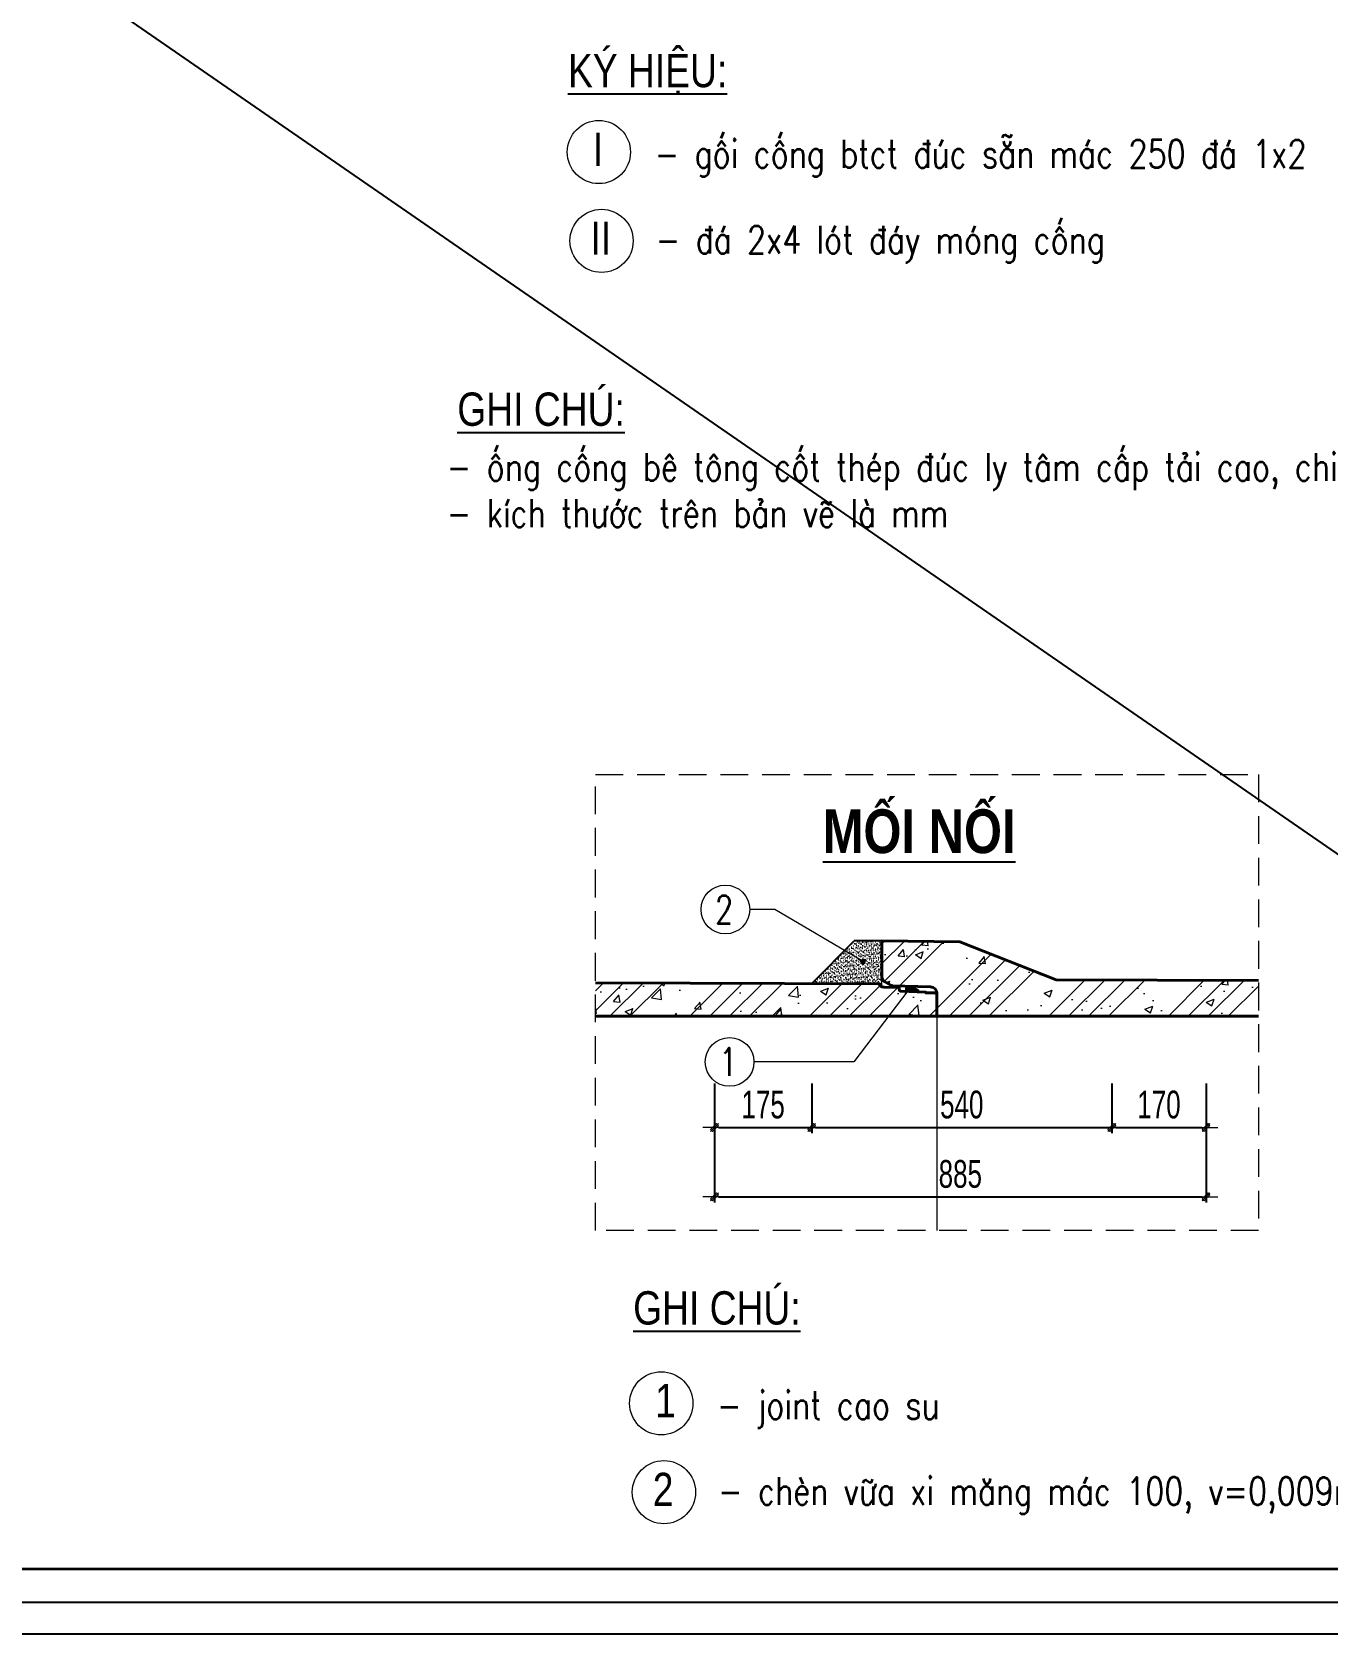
# Model space of a CAD drawing. Header units: inches. Extents: x 144032 to 217447, y 5454 to 57833.
# Drawn here: x 181014 to 183348, y 26884 to 29769 of the extents above; entities that cross this region are included whole.
import ezdxf
from ezdxf.enums import TextEntityAlignment as Align

# ---------------------------------------------------------------- set-up
doc = ezdxf.new("R2010")
doc.units = ezdxf.units.IN
doc.header["$MEASUREMENT"] = 0
doc.linetypes.add('HIDDEN', pattern=[0.375, 0.25, -0.125])
for name, color, linetype, lineweight in [('2 - Text2', 2, 'Continuous', 20), ('CAT1', 2, 'Continuous', 40), ('dim', 33, 'Continuous', 15), ('ISO', 153, 'Continuous', 13), ('JOINT TAM GIAC', 151, 'Continuous', 25), ('LC Dim', 8, 'Continuous', 18), ('LC Hatch', 252, 'Continuous', 9), ('LC Net manh', 9, 'Continuous', 5), ('LC Net thay', 7, 'Continuous', 25), ('LC Text1', 3, 'Continuous', 20), ('LC Text2', 7, 'Continuous', 25), ('THEP', 1, 'Continuous', 35)]:
    doc.layers.add(name, color=color, linetype=linetype, lineweight=lineweight)
doc.layers.add('ENTTNTHIETKE1', color=2, linetype='Continuous')
doc.layers.add('KHUNGTEN', color=5, linetype='Continuous')
doc.layers.add('KCS_Plotter', color=11, linetype='Continuous', plot=False)
doc.styles.add('EG 1', font='')
doc.styles.add('HOATBIF', font='hoatbif.shx', dxfattribs={"width": 0.7})
doc.styles.add('LC 3', font='vnsimli.shx', dxfattribs={"width": 0.75})
doc.styles.add('LC3', font='', dxfattribs={"width": 0.8})
doc.styles.add('T2', font='', dxfattribs={"width": 0.8})
doc.styles.add('TXTDIM', font='', dxfattribs={"width": 0.7})
doc.styles.get('EG 1').set_extended_font_data('.VnAvantH', bold=True)
doc.styles.get('LC3').set_extended_font_data('.VnArialH', bold=True)
doc.styles.get('T2').set_extended_font_data('.VnArialH')
doc.styles.get('TXTDIM').set_extended_font_data('.VnArial')
doc.dimstyles.new('1-100(1-25)', dxfattribs={"dimscale": 25, "dimtxt": 2.5, "dimasz": 0.35, "dimexe": 0.5, "dimexo": 0, "dimgap": 0.8, "dimtad": 1, "dimdec": 0, "dimzin": 0, "dimdsep": 46, "dimtxsty": 'HOATBIF', "dimblk1": 'DOT', "dimblk2": 'DOT', "dimsah": 1, "dimcen": -1, "dimdle": 1, "dimclrd": 256, "dimclre": 256, "dimclrt": 4, "dimadec": 3, "dimazin": 2, "dimtfac": 0.333333, "dimtdec": 0, "dimtix": 1, "dimtmove": 2, "dimatfit": 3, "dimldrblk": 'DOT', "dimfxl": 1, "dimtvp": 0.833333, "dimtolj": 1, "dimtzin": 0, "dimarcsym": 0})
doc.dimstyles.new('DIM 20', dxfattribs={"dimscale": 20, "dimtxt": 2, "dimasz": 0.3, "dimexe": 0.5, "dimexo": 0, "dimgap": 0.5, "dimtad": 1, "dimdec": 0, "dimzin": 12, "dimdsep": 46, "dimtxsty": 'TXTDIM', "dimblk": 'SLASH', "dimcen": 1.5, "dimclrd": 144, "dimclre": 144, "dimclrt": 1, "dimadec": 0, "dimazin": 0, "dimtfac": 1, "dimtdec": 0, "dimtix": 1, "dimtmove": 0, "dimatfit": 3, "dimldrblk": 'DOT', "dimfxl": 2, "dimtolj": 1, "dimtzin": 0, "dimlwd": 9, "dimlwe": 9, "dimarcsym": 1})
pattern_1 = [(50, (161414.61, 58077.06), (145.74774, -12.75127), [15.24, -167.64]), (355, (161414.61, 58077.06), (-28.19426, 152.8453), [12.192, -134.112]), (100.451, (161426.76, 58075.99), (117.554, 140.09335), [12.952, -142.472]), (50, (161574.61, 58237.06), (145.74774, -12.75127), [15.24, -167.64]), (355, (161574.61, 58237.06), (-28.19426, 152.8453), [12.192, -134.112]), (100.451, (161586.76, 58235.99), (117.554, 140.09335), [12.952, -142.472]), (46.1842, (161414.61, 58117.7), (216.8632, -33.6339), [22.86, -251.46]), (96.6356, (161432.69, 58114.9), (189.9234, 197.9404), [19.428, -213.708]), (351.184, (161414.61, 58117.7), (189.9237, 197.9401), [18.288, -201.168]), (46.1842, (161574.61, 58277.7), (216.8632, -33.6339), [22.86, -251.46]), (96.6356, (161592.69, 58274.9), (189.9234, 197.9404), [19.428, -213.708]), (351.184, (161574.61, 58277.7), (189.9237, 197.9401), [18.288, -201.168]), (21, (161434.93, 58107.54), (121.2919, -81.8124), [15.24, -167.64]), (326, (161434.93, 58107.54), (49.4416, 147.3504), [12.192, -134.112]), (71.4514, (161445.04, 58100.72), (170.7332, 65.5383), [12.952, -142.472]), (21, (161594.93, 58267.54), (121.2919, -81.8124), [15.24, -167.64]), (326, (161594.93, 58267.54), (49.4416, 147.3504), [12.192, -134.112]), (71.4514, (161605.04, 58260.72), (170.7332, 65.5383), [12.952, -142.472]), (37.5, (161414.613, 58077.055), (2.47088, 67.64403), [0, -132.4864, 0, -136.144, 0, -134.62]), (7.5, (161414.61, 58077.055), (53.45573, 80.14446), [0, -77.6224, 0, -129.4384, 0, -51.308]), (327.5, (161369.3, 58077.055), (108.472476, -4.582995), [0, -50.8, 0, -158.496, 0, -210.312]), (317.5, (161348.98, 58077.06), (118.50335, 20.3412), [0, -66.04, 0, -105.2576, 0, -149.352]), (45, (161414.61, 58077.06), (-107.7631, 107.7631), []), (45, (161450.53, 58077.06), (-107.7631, 107.7631), []), (45, (161486.46, 58077.06), (-107.7631, 107.7631), []), (45, (161522.38, 58077.06), (-107.7631, 107.7631), [])]

# ---------------------------------------------------------------- blocks, each defined once
blk = doc.blocks.new('TIEUDE1')
at = {"layer": '2 - Text2', "color": 7, "style": 'EG 1'}
blk.add_attdef('TIªU§Ò', text='', height=5, dxfattribs=at).set_placement((0, 0), align=Align.BOTTOM_CENTER)
blk.add_attdef('TL', text='', height=3, dxfattribs=at).set_placement((0, -2), align=Align.TOP_CENTER)
blk = doc.blocks.new('_Dot')
at = {"color": 0, "linetype": 'ByBlock', "lineweight": -2}
blk.add_line((-0.5, 0), (-1, 0), dxfattribs=at)
at = {"color": 0, "linetype": 'ByBlock', "const_width": 0.5}
blk.add_lwpolyline([(-0.25, 0, 1), (0.25, 0, 1)], format="xyb", close=True, dxfattribs=at)
blk = doc.blocks.new('SLASH')
at = {"layer": 'dim', "color": 16, "linetype": 'Continuous'}
for p, q in [((-1.2, 0), (1.2, 0)), ((-0.6, -0.6), (0.6, 0.6))]:
    blk.add_line(p, q, dxfattribs=at)
blk = doc.blocks.new('DOT')
at = {"layer": 'LC Dim'}
blk.add_line((-3, 0), (3, 0), dxfattribs=at)
at = {"layer": 'LC Dim', "color": 4}
blk.add_line((-1, -1), (1, 1), dxfattribs=at)
blk.add_lwpolyline([(0.5, 1), (-1, -0.5), (-0.5, -1), (1, 0.5)], close=True, dxfattribs=at)
blk = doc.blocks.new('*D563')
at = {"layer": 'Defpoints', "color": 0, "ltscale": 2, "transparency": 16777216}
for p in [(182243, 27875.3), (182418, 27875.3), (182418, 27796.3)]:
    blk.add_point(p, dxfattribs=at)
at = {"layer": 'LC Dim', "lineweight": -2, "ltscale": 2, "transparency": 16777216}
for p, q in [((182243, 27875.3), (182243, 27786.3)), ((182418, 27875.3), (182418, 27786.3)), ((182250, 27796.3), (182411, 27796.3))]:
    blk.add_line(p, q, dxfattribs=at)
at = {"layer": 'LC Dim', "lineweight": -2, "ltscale": 2, "transparency": 16777216, "xscale": 7, "yscale": 7, "zscale": 7, "rotation": 180}
blk.add_blockref('DOT', (182243, 27796.3), dxfattribs=at)
at = {"layer": 'LC Dim', "lineweight": -2, "ltscale": 2, "transparency": 16777216, "xscale": 7, "yscale": 7, "zscale": 7}
blk.add_blockref('DOT', (182418, 27796.3), dxfattribs=at)
at = {"layer": 'LC Dim', "color": 4, "ltscale": 2, "transparency": 16777216, "insert": (182330.5, 27837.3), "char_height": 50, "attachment_point": 5, "style": 'HOATBIF'}
blk.add_mtext('\\A1;175', dxfattribs=at)
blk = doc.blocks.new('*D564')
at = {"layer": 'Defpoints', "color": 0, "ltscale": 2, "transparency": 16777216}
for p in [(182418, 27875.3), (182958.5, 27875.3), (182958.5, 27796.3)]:
    blk.add_point(p, dxfattribs=at)
at = {"layer": 'LC Dim', "lineweight": -2, "ltscale": 2, "transparency": 16777216}
for p, q in [((182418, 27875.3), (182418, 27786.3)), ((182958.5, 27875.3), (182958.5, 27786.3)), ((182425, 27796.3), (182951.5, 27796.3))]:
    blk.add_line(p, q, dxfattribs=at)
at = {"layer": 'LC Dim', "lineweight": -2, "ltscale": 2, "transparency": 16777216, "xscale": 7, "yscale": 7, "zscale": 7, "rotation": 180}
blk.add_blockref('DOT', (182418, 27796.3), dxfattribs=at)
at = {"layer": 'LC Dim', "lineweight": -2, "ltscale": 2, "transparency": 16777216, "xscale": 7, "yscale": 7, "zscale": 7}
blk.add_blockref('DOT', (182958.5, 27796.3), dxfattribs=at)
at = {"layer": 'LC Dim', "color": 4, "ltscale": 2, "transparency": 16777216, "insert": (182688.3, 27837.3), "char_height": 50, "attachment_point": 5, "style": 'HOATBIF'}
blk.add_mtext('\\A1;540', dxfattribs=at)
blk = doc.blocks.new('*D565')
at = {"layer": 'Defpoints', "color": 0, "ltscale": 2, "transparency": 16777216}
for p in [(182958.5, 27875.3), (183128.4, 27875.3), (183128.4, 27796.3)]:
    blk.add_point(p, dxfattribs=at)
at = {"layer": 'LC Dim', "lineweight": -2, "ltscale": 2, "transparency": 16777216}
for p, q in [((182958.5, 27875.3), (182958.5, 27786.3)), ((183128.4, 27875.3), (183128.4, 27786.3)), ((182965.5, 27796.3), (183121.4, 27796.3))]:
    blk.add_line(p, q, dxfattribs=at)
at = {"layer": 'LC Dim', "lineweight": -2, "ltscale": 2, "transparency": 16777216, "xscale": 7, "yscale": 7, "zscale": 7, "rotation": 180}
blk.add_blockref('DOT', (182958.5, 27796.3), dxfattribs=at)
at = {"layer": 'LC Dim', "lineweight": -2, "ltscale": 2, "transparency": 16777216, "xscale": 7, "yscale": 7, "zscale": 7}
blk.add_blockref('DOT', (183128.4, 27796.3), dxfattribs=at)
at = {"layer": 'LC Dim', "color": 4, "ltscale": 2, "transparency": 16777216, "insert": (183043.5, 27837.3), "char_height": 50, "attachment_point": 5, "style": 'HOATBIF'}
blk.add_mtext('\\A1;170', dxfattribs=at)
blk = doc.blocks.new('*D566')
at = {"layer": 'Defpoints', "color": 0, "ltscale": 2, "transparency": 16777216}
for p in [(182243, 27875.3), (183128.4, 27875.3), (183128.4, 27671.3)]:
    blk.add_point(p, dxfattribs=at)
at = {"layer": 'LC Dim', "lineweight": -2, "ltscale": 2, "transparency": 16777216}
for p, q in [((182243, 27875.3), (182243, 27661.3)), ((183128.4, 27875.3), (183128.4, 27661.3)), ((182250, 27671.3), (183121.4, 27671.3))]:
    blk.add_line(p, q, dxfattribs=at)
at = {"layer": 'LC Dim', "lineweight": -2, "ltscale": 2, "transparency": 16777216, "xscale": 7, "yscale": 7, "zscale": 7, "rotation": 180}
blk.add_blockref('DOT', (182243, 27671.3), dxfattribs=at)
at = {"layer": 'LC Dim', "lineweight": -2, "ltscale": 2, "transparency": 16777216, "xscale": 7, "yscale": 7, "zscale": 7}
blk.add_blockref('DOT', (183128.4, 27671.3), dxfattribs=at)
at = {"layer": 'LC Dim', "color": 4, "ltscale": 2, "transparency": 16777216, "insert": (182685.7, 27712.3), "char_height": 50, "attachment_point": 5, "style": 'HOATBIF'}
blk.add_mtext('\\A1;885', dxfattribs=at)
blk = doc.blocks.new('khung vpn')
at = {"layer": 'Defpoints'}
blk.add_line((52498.758, -4235.276), (52556.46, -4235.276), dxfattribs=at)
at = {"layer": 'KHUNGTEN'}
blk.add_lwpolyline([(52556.243, -4234.885), (52502.048, -4234.885), (52502.048, -4195.662), (52556.243, -4195.662)], close=True, dxfattribs=at)
at = {"layer": 'THEP'}
blk.add_lwpolyline([(52555.832, -4234.474), (52502.459, -4234.474), (52502.459, -4196.073), (52555.832, -4196.073)], close=True, dxfattribs=at)

msp = doc.modelspace()

# ---------------------------------------------------------------- hatches: boundary and pattern name
at = {"layer": 'JOINT TAM GIAC'}
h = msp.add_hatch(color=256, dxfattribs=at)
h.paths.add_polyline_path([(182610.5, 28040.8, 0.524425), (182611, 28042.3), (182598.4, 28050.3), (182594.2, 28050.4), (182594.1, 28049.9, -0.329988), (182592.8, 28048.1), (182592.1, 28047.9), (182588, 28047), (182592.1, 28041.4)])
h.paths.add_polyline_path([(182588, 28047), (182587.7, 28046.9), (182587.3, 28042.2, 0.429124), (182587.9, 28041.5), (182592.1, 28041.4)])
at = {"layer": 'LC Hatch', "ltscale": 200}
h = msp.add_hatch(dxfattribs=at)
h.set_pattern_fill('AR-SAND', color=256, scale=3)
h.set_pattern_definition([(37.5, (263564.22, 104155.798), (-0.18898007, 5.7804713), [0, -4.56, 0, -5.1, 0, -4.875]), (7.5, (263564.22, 104155.798), (5.3093301, 8.4664382), [0, -2.46, 0, -4.11, 0, -1.575]), (327.5, (263560.53, 104155.798), (9.34242559, 0.01697716), [0, -1.5, 0, -5.4, 0, -7.05]), (317.5, (263560.53, 104155.798), (9.0183798, 2.6330267), [0, -0.75, 0, -3.54, 0, -4.05])])
h.paths.add_polyline_path([(182494.6, 28132.2), (182418, 28055.5), (182544.6, 28055.2), (182544.6, 28067.2), (182544.6, 28132.2)])
h = msp.add_hatch(dxfattribs=at)
h.set_pattern_fill('BT-DA1X2', color=256, scale=0.8, style=0, pattern_type=2)
h.set_pattern_definition(pattern_1)
h.paths.add_polyline_path([(183619, 27590), (183619, 27703.4), (183544, 27703.4), (183544, 27590)], flags=24)
h.paths.add_polyline_path([(183819.5, 27750.3), (183967.8, 27750.3), (183967.8, 27825.3), (183819.5, 27825.3)], flags=24)
h.paths.add_polyline_path([(185098.8, 28040.9), (185100.7, 28040.9), (185100.6, 28040.9), (185098.9, 28041), (185098.9, 28040.9)])
h.paths.add_polyline_path([(185096.9, 28041), (185098.8, 28040.9), (185098.7, 28041), (185097, 28041), (185097, 28041)])
h.paths.add_polyline_path([(185106.5, 28040.7), (185104.6, 28040.7), (185104.7, 28040.7), (185104.8, 28040.8), (185106.3, 28040.7)])
h.paths.add_polyline_path([(185102.6, 28040.8), (185104.6, 28040.7), (185104.4, 28040.8), (185102.8, 28040.8), (185102.8, 28040.8)])
edge = h.paths.add_edge_path()
edge.add_line((183222.7, 27996.6), (183222.7, 28061))
edge.add_line((183222.7, 28061), (182858.5, 28062.2))
edge.add_line((182858.5, 28062.2), (182684.6, 28130.7))
edge.add_line((182684.6, 28130.7), (182544.6, 28132.2))
edge.add_line((182544.6, 28132.2), (182544.6, 28067.2))
edge.add_arc((182554.6, 28067.2), 10, 180, 240)
edge.add_line((182549.6, 28058.6), (182560.3, 28052.4))
edge.add_arc((182563.3, 28057.6), 6, 240, 268.1689)
edge.add_line((182563.1, 28051.6), (182632, 28049.4))
edge.add_arc((182631.6, 28037.4), 12, 0, 88.1689, ccw=False)
edge.add_line((182643.6, 28037.4), (182643.6, 27996.6))
edge.add_line((182643.6, 27996.6), (183222.7, 27996.6))
h = msp.add_hatch(dxfattribs=at)
h.set_pattern_fill('BT-DA1X2', color=256, scale=0.8, style=0, pattern_type=2)
h.set_pattern_definition(pattern_1)
edge = h.paths.add_edge_path()
edge.add_arc((182639.6, 28034.7), 4, 0, 90)
edge.add_line((182639.6, 28038.7), (182622.9, 28038.7))
edge.add_arc((182622.9, 28039.4), 0.75, 270, 448.1672)
edge.add_line((182622.9, 28040.2), (182606.7, 28040.7))
edge.add_line((182606.7, 28040.7), (182606.6, 28040.7))
edge.add_line((182606.6, 28040.7), (182606.5, 28040.7))
edge.add_line((182606.5, 28040.7), (182606.3, 28040.7))
edge.add_line((182606.3, 28040.7), (182604.8, 28040.8))
edge.add_line((182604.8, 28040.8), (182604.7, 28040.7))
edge.add_line((182604.7, 28040.7), (182604.6, 28040.7))
edge.add_line((182604.6, 28040.7), (182604.4, 28040.8))
edge.add_line((182604.4, 28040.8), (182602.8, 28040.8))
edge.add_line((182602.8, 28040.8), (182602.8, 28040.8))
edge.add_line((182602.8, 28040.8), (182602.6, 28040.8))
edge.add_line((182602.6, 28040.8), (182602.5, 28040.8))
edge.add_line((182602.5, 28040.8), (182600.9, 28040.9))
edge.add_line((182600.9, 28040.9), (182600.8, 28040.9))
edge.add_line((182600.8, 28040.9), (182600.7, 28040.9))
edge.add_line((182600.7, 28040.9), (182600.6, 28040.9))
edge.add_line((182600.6, 28040.9), (182598.9, 28041))
edge.add_line((182598.9, 28041), (182598.9, 28040.9))
edge.add_line((182598.9, 28040.9), (182598.8, 28040.9))
edge.add_line((182598.8, 28040.9), (182598.7, 28041))
edge.add_line((182598.7, 28041), (182597, 28041))
edge.add_line((182597, 28041), (182597, 28041))
edge.add_line((182597, 28041), (182596.9, 28041))
edge.add_line((182596.9, 28041), (182596.8, 28041))
edge.add_line((182596.8, 28041), (182595.1, 28041.1))
edge.add_line((182595.1, 28041.1), (182595.1, 28041.1))
edge.add_line((182595.1, 28041.1), (182594.9, 28041.1))
edge.add_line((182594.9, 28041.1), (182594.9, 28041.1))
edge.add_line((182594.9, 28041.1), (182593.1, 28041.1))
edge.add_line((182593.1, 28041.1), (182593.1, 28041.1))
edge.add_line((182593.1, 28041.1), (182593, 28041.1))
edge.add_line((182593, 28041.1), (182593, 28041.1))
edge.add_line((182593, 28041.1), (182578.5, 28041.6))
edge.add_arc((182578.6, 28044.6), 3, 180, 268.1672, ccw=False)
edge.add_line((182575.6, 28044.6), (182575.6, 28047.5))
edge.add_arc((182574.9, 28047.5), 0.75, 0, 88.1672)
edge.add_line((182574.9, 28048.2), (182547.7, 28049.1))
edge.add_arc((182548, 28058.1), 9, 200, 268.1672, ccw=False)
edge.add_line((182539.6, 28055), (182539.5, 28055.2))
edge.add_line((182539.5, 28055.2), (182028.7, 28056.6))
edge.add_line((182028.7, 28056.6), (182028.7, 27996.6))
edge.add_line((182028.7, 27996.6), (182643.6, 27996.6))
edge.add_line((182643.6, 27996.6), (182643.6, 28034.7))

# ---------------------------------------------------------------- linework, layer by layer
at = {"layer": 'CAT1'}
msp.add_line((182028.7, 27996.6), (183222.7, 27996.6), dxfattribs=at)
for points in [[(183222.7, 28061), (182858.5, 28062.2), (182684.6, 28130.7), (182544.6, 28132.2), (182544.6, 28067.2, 0.267949), (182549.6, 28058.6), (182560.3, 28052.4, 0.123533), (182563.1, 28051.6), (182632, 28049.4, -0.404884), (182643.6, 28037.4), (182643.6, 27996.6)], [(182643.6, 27996.6), (182643.6, 28034.7, 0.414214), (182639.6, 28038.7), (182623.6, 28038.7), (182623.6, 28039.4, 0.404875), (182622.9, 28040.2), (182578.5, 28041.6, -0.404875), (182575.6, 28044.6), (182575.6, 28047.5, 0.404875), (182574.9, 28048.2), (182547.7, 28049.1, -0.306528), (182539.6, 28055), (182539.5, 28055.2), (182028.7, 28056.6)]]:
    msp.add_lwpolyline(points, format="xyb", dxfattribs=at)
at = {"layer": 'ISO'}
for p, q in [((182544.6, 28049.8), (182544.6, 28067.2)), ((182643.6, 27996.6), (182643.6, 27610.7))]:
    msp.add_line(p, q, dxfattribs=at)
at = {"layer": 'JOINT TAM GIAC'}
msp.add_lwpolyline([(182594.2, 28050.4), (182594.1, 28049.9, -0.329988), (182592.8, 28048.1), (182592.1, 28047.9), (182587.7, 28046.9), (182587.3, 28042.2, 0.429124), (182587.9, 28041.5), (182588.8, 28041.5), (182589, 28041.3), (182589.1, 28041.3), (182589.3, 28041.3), (182589.4, 28041.4), (182589.5, 28041.4), (182590.7, 28041.4), (182590.8, 28041.3), (182590.8, 28041.3), (182590.9, 28041.3), (182590.9, 28041.3), (182591, 28041.2), (182591, 28041.2), (182591, 28041.2), (182591.1, 28041.2), (182591.1, 28041.2), (182591.1, 28041.2), (182591.1, 28041.2), (182591.1, 28041.2), (182591.2, 28041.2), (182591.2, 28041.2), (182591.2, 28041.2), (182591.2, 28041.2), (182591.2, 28041.2), (182591.3, 28041.2), (182591.3, 28041.3), (182591.3, 28041.3), (182591.3, 28041.3), (182591.4, 28041.3), (182591.4, 28041.3), (182591.4, 28041.4), (182592.6, 28041.3), (182592.7, 28041.3), (182592.8, 28041.2), (182592.8, 28041.2), (182592.9, 28041.2), (182592.9, 28041.2), (182592.9, 28041.2), (182593, 28041.2), (182593, 28041.1), (182593, 28041.1), (182593, 28041.1), (182593, 28041.1), (182593.1, 28041.1), (182593.1, 28041.1), (182593.1, 28041.1), (182593.1, 28041.2), (182593.1, 28041.2), (182593.2, 28041.2), (182593.2, 28041.2), (182593.2, 28041.2), (182593.2, 28041.2), (182593.3, 28041.2), (182593.3, 28041.3), (182593.3, 28041.3), (182593.4, 28041.3), (182594.5, 28041.3), (182594.8, 28041.1), (182594.9, 28041.1), (182595.1, 28041.1), (182595.2, 28041.2), (182595.3, 28041.2), (182596.5, 28041.2), (182596.7, 28041.1), (182596.9, 28041), (182597, 28041), (182597.1, 28041.1), (182597.2, 28041.2), (182598.4, 28041.1), (182598.6, 28041), (182598.8, 28040.9), (182598.9, 28040.9), (182599, 28041), (182599.1, 28041.1), (182600.3, 28041.1), (182600.6, 28040.9), (182600.7, 28040.9), (182600.8, 28040.9), (182601, 28041), (182601.1, 28041), (182602.3, 28041), (182602.5, 28040.9), (182602.6, 28040.8), (182602.8, 28040.8), (182602.9, 28040.9), (182603, 28041), (182604.2, 28040.9), (182604.4, 28040.8), (182604.6, 28040.7), (182604.7, 28040.7), (182604.8, 28040.8), (182604.9, 28040.9), (182606.1, 28040.9), (182606.3, 28040.7), (182606.5, 28040.7), (182606.6, 28040.7), (182606.8, 28040.8), (182606.9, 28040.8), (182610.2, 28040.7, 0.649989), (182611, 28042.3), (182598.4, 28050.3)], format="xyb", dxfattribs=at)
at = {"layer": 'KCS_Plotter'}
msp.add_line((176999.9, 32682.4), (185399.9, 26884), dxfattribs=at)
at = {"layer": 'LC Dim'}
for centre in [(182262.6, 28188.9), (182270.1, 27914.4)]:
    msp.add_circle(centre, 43.9, dxfattribs=at)
at = {"layer": 'LC Hatch'}
for centre in [(182034.6, 29553.2), (182039.5, 29393.2), (182147, 27299.4), (182151.8, 27139.4)]:
    msp.add_circle(centre, 56.9, dxfattribs=at)
at = {"layer": 'LC Net manh', "linetype": 'HIDDEN', "ltscale": 200}
msp.add_lwpolyline([(182028.7, 28432.2), (183222.7, 28432.2), (183222.7, 27610.7), (182028.7, 27610.7)], close=True, dxfattribs=at)
at = {"layer": 'LC Net thay'}
for p in [(182418, 28055.6), (182544.6, 28132.2)]:
    msp.add_line(p, (182494.6, 28132.2), dxfattribs=at)

# ---------------------------------------------------------------- block references
at = {"layer": 'ENTTNTHIETKE1', "color": 6, "xscale": 145.5769351532813, "yscale": 145.5769351532813, "zscale": 145.5769351532813}
msp.add_blockref('khung vpn', (-7465608.4, 643442.5), dxfattribs=at)
at = {"layer": 'LC Text2'}
ref = msp.add_blockref('TIEUDE1', (182611.5, 28266.8), dxfattribs=dict(at, xscale=16.00000000003493, yscale=16.00000000003493, zscale=16.00000000003493))
ref.add_attrib('TIªU§Ò', '%%umèi nèi', dxfattribs={"color": 7, "height": 78.79, "style": 'LC3', "width": 0.8}).set_placement((182611.5, 28266.8), align=Align.BOTTOM_CENTER)

# ---------------------------------------------------------------- texts
at = {"layer": 'LC Text1', "color": 3, "style": 'LC 3', "width": 0.8}
for s, p in [('- gèi cèng btct ®óc s½n m¸c 250 ®¸ 1x2', (182134.9, 29525)), ('- ®¸ 2x4 lãt ®¸y mãng cèng', (182136.9, 29370.4)), ('- joint cao su', (182247.2, 27271.1)), ('- chÌn v÷a xi m¨ng m¸c 100, v=0,009m3/mèi nèi', (182249.2, 27116.5))]:
    msp.add_text(s, height=50, dxfattribs=at).set_placement(p)
at = {"layer": 'LC Text1', "color": 3, "ltscale": 200, "insert": (181760.6, 29011.1), "char_height": 50, "width": 2259.548, "attachment_point": 1, "style": 'LC 3'}
msp.add_mtext('{\\W0.8;- èng cèng bª t«ng cèt thÐp ®óc ly t©m cÊp t¶i cao, chiÒu dµi ®èt cèng 2,0m;\\P- kÝch th\xadíc trªn b¶n vÏ lµ mm}', dxfattribs=at)
at = {"layer": 'LC Text2', "style": 'T2', "width": 0.8}
for s, p in [('%%Uký hiÖu:', (181979, 29670)), ('i', (182023.8, 29528.2)), ('ii', (182019.4, 29368.1)), ('%%Ughi chó:', (181779.7, 29060.1)), ('%%Ughi chó:', (182096.4, 27441.3)), ('1', (182136.1, 27274.4)), ('2', (182131.7, 27114.3))]:
    msp.add_text(s, height=60, dxfattribs=at).set_placement(p)
at = {"layer": 'LC Text2', "ltscale": 100, "style": 'LC 3', "width": 0.75}
for s, p in [('2', (182260.1, 28188.9)), ('1', (182267.6, 27914.4))]:
    msp.add_text(s, height=50.1, dxfattribs=at).set_placement(p, align=Align.MIDDLE_CENTER)

# ---------------------------------------------------------------- dimensions: what is measured, and where the dimension line sits
at = {"layer": 'LC Dim', "ltscale": 2}
for base, p1, p2, picture, middle in [((182418, 27796.3), (182243, 27875.3), (182418, 27875.3), '*D563', (182330.5, 27837.3)), ((183128.4, 27671.3), (182243, 27875.3), (183128.4, 27875.3), '*D566', (182685.7, 27712.3)), ((182958.5244, 27796.2978), (182418.0346, 27875.2978), (182958.5244, 27875.2978), '*D564', (182688.2795, 27837.2978)), ((183128.4, 27796.3), (182958.5, 27875.3), (183128.4, 27875.3), '*D565', (183043.5, 27837.3))]:
    dim = msp.add_linear_dim(base=base, p1=p1, p2=p2, dimstyle='1-100(1-25)', override={"dimscale": 20}, dxfattribs=at)
    dim.commit()
    dim.dimension.update_dxf_attribs({"geometry": picture, "text_midpoint": middle})

# ---------------------------------------------------------------- leaders
at = {"layer": 'LC Hatch'}
for points in [[(182510.4, 28095.1), (182351.4, 28188.9), (182306.5, 28188.9)], [(182593.1, 28044.9), (182494, 27914.4), (182314, 27914.4)]]:
    msp.add_leader(points, dimstyle='DIM 20', override={"dimasz": 0.5, "dimtad": 0}, dxfattribs=at)

doc.saveas('drawing.dxf')
